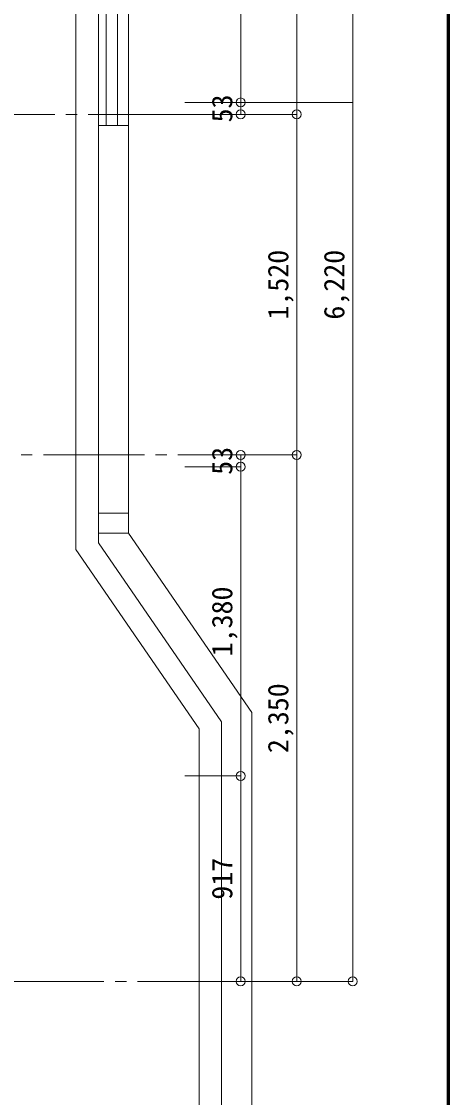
# Model space of a CAD drawing. Units: millimetres at full size, sheet at 1:50. Extents: x -9674 to 9699, y -6794 to 6791.
# Drawn here: x 7790 to 9699, y -3768 to 1034 of the extents above; entities that cross this region are included whole.
import ezdxf
from ezdxf.enums import TextEntityAlignment as Align

# ---------------------------------------------------------------- set-up
doc = ezdxf.new("R2010")
doc.units = ezdxf.units.MM
doc.header["$LTSCALE"] = 50
doc.header["$PDMODE"] = 32
doc.header["$PDSIZE"] = 40
doc.linetypes.add('CHAIN2', pattern=[12, 9, -1, 1, -1])
for name, color, linetype, lineweight in [('0-0_図面枠', 7, 'Continuous', 9), ('1-0_芯', 7, 'CHAIN2', 9), ('1-6_ﾊﾞﾙｺﾆｰ・階段', 7, 'Continuous', 9), ('1-B_寸法', 7, 'Continuous', 9)]:
    doc.layers.add(name, color=color, linetype=linetype, lineweight=lineweight)
doc.styles.add('ＭＳ ゴシック', font='')
doc.styles.get('ＭＳ ゴシック').set_extended_font_data('MS Gothic')

msp = doc.modelspace()

# ---------------------------------------------------------------- linework, layer by layer
at = {"layer": '0-0_図面枠'}
for p, q in [((9688.35, -6783.35), (9688.35, 6780.85)), ((9690.11, -6785.11), (9690.11, 6782.61)), ((9691.87, -6786.88), (9691.87, 6784.38)), ((9693.64, 6786.14), (9693.64, -6788.64)), ((9695.4, -6790.4), (9695.4, 6787.9)), ((9697.16, -6792.16), (9697.16, 6789.66))]:
    msp.add_line(p, q, dxfattribs=at)
msp.add_lwpolyline([(9698.92, -6793.93), (9698.92, 6791.43), (-9673.92, 6791.43)], dxfattribs=at)
at = {"layer": '1-0_芯'}
for p, q in [((2687.5, 619.94), (8517.5, 619.94)), ((3087.5, -900.06), (8517.5, -900.06)), ((-8492.5, -3250.06), (8517.5, -3250.06))]:
    msp.add_line(p, q, dxfattribs=at)
at = {"layer": '1-6_ﾊﾞﾙｺﾆｰ・階段', "color": 4}
for p, q in [((8032.5, 4988.57), (8032.5, -1323.05)), ((8582.5, -2123.05), (8032.5, -1323.05)), ((8582.5, -2123.05), (8582.5, -4150.06))]:
    msp.add_line(p, q, dxfattribs=at)
at = {"layer": '1-6_ﾊﾞﾙｺﾆｰ・階段'}
for p, q in [((8167.5, 569.94), (8167.5, 2669.94)), ((8217.5, 569.94), (8217.5, 2669.94)), ((8267.5, 569.94), (8267.5, 2669.94)), ((8132.5, 569.94), (8132.5, -1291.99)), ((8132.5, -1160.06), (8267.5, -1160.06)), ((8132.5, -1250.06), (8267.5, -1250.06)), ((8682.5, -2091.99), (8132.5, -1291.99)), ((8817.5, -2050.06), (8267.5, -1250.06)), ((8817.5, -2050.06), (8817.5, -4150.06)), ((8682.5, -2091.99), (8682.5, -4150.06))]:
    msp.add_line(p, q, dxfattribs=at)
for points in [[(8132.5, 569.94), (8132.5, 2669.94), (8132.5, 2804.94)], [(8132.5, 569.94), (8267.5, 569.94), (8267.5, -1250.06)]]:
    msp.add_lwpolyline(points, dxfattribs=at)
at = {"layer": '1-B_寸法'}
for p, q in [((9017.5, 619.94), (9017.5, 2969.94)), ((9267.5, -3250.06), (9267.5, 2969.94)), ((8767.5, 672.94), (8767.5, 2052.94)), ((8517.5, 672.94), (9267.5, 672.94)), ((8517.5, 672.94), (8767.5, 672.94)), ((8767.5, 619.94), (8767.5, 672.94)), ((8517.5, 619.94), (9017.5, 619.94)), ((9017.5, -900.06), (9017.5, 619.94)), ((8517.5, -900.06), (9017.5, -900.06)), ((8767.5, -953.06), (8767.5, -900.06)), ((9017.5, -3250.06), (9017.5, -900.06)), ((8517.5, -953.06), (8767.5, -953.06)), ((8767.5, -2333.06), (8767.5, -953.06)), ((8517.5, -2333.06), (8767.5, -2333.06)), ((8767.5, -3250.06), (8767.5, -2333.06)), ((9267.5, -3250.06), (8517.5, -3250.06))]:
    msp.add_line(p, q, dxfattribs=at)
at = {"layer": '1-B_寸法', "color": 3}
for p in [(8767.5, 672.94), (8767.5, 619.94), (9017.5, 619.94), (8767.5, -900.06), (9017.5, -900.06), (8767.5, -953.06), (8767.5, -2333.06), (8767.5, -3250.06), (9017.5, -3250.06), (9267.5, -3250.06)]:
    msp.add_point(p, dxfattribs=at)

# ---------------------------------------------------------------- texts
at = {"layer": '1-B_寸法', "style": 'ＭＳ ゴシック'}
for s, p in [('53', (8757.5, 583.94)), ('1,520', (9007.5, -296.31)), ('6,220', (9257.5, -296.31)), ('53', (8757.5, -989.06)), ('1,380', (8757.5, -1799.31)), ('2,350', (9007.5, -2231.31)), ('917', (8757.5, -2885.31))]:
    msp.add_text(s, height=91.64, rotation=90, dxfattribs=at).set_placement(p, align=Align.BOTTOM_LEFT)

doc.saveas('drawing.dxf')
